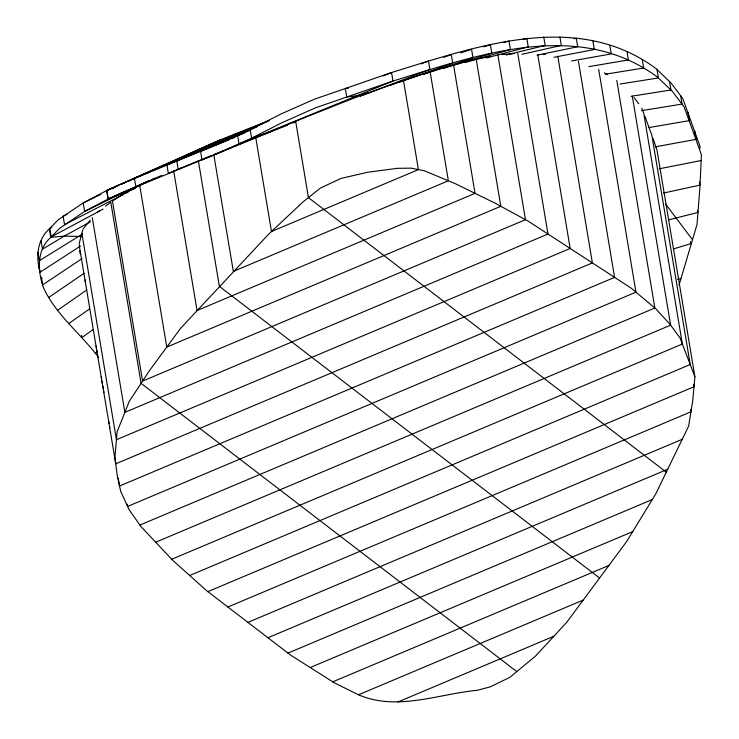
<?xml version="1.0" encoding="UTF-8"?>
<svg xmlns="http://www.w3.org/2000/svg" width="739" height="739" viewBox="0 0 739 739"><rect width="100%" height="100%" fill="white"/><g stroke="black" fill="none" stroke-linecap="round" stroke-linejoin="round"><path stroke-width="1.11" d="M97.603 356.18C79.904 332.827 55.471 314.417 43.25 287.185C37.689 270.705 36.479 249.911 50.797 237.348L59.693 228.259L84.375 211.603L108.023 199.087L120.475 193.313L219.557 152.603L251.593 138.147L282.178 122.609L315.562 107.802L392.982 81.031C476.932 55.176 578.351 18.299 657.507 77.161L672.398 91.442L684.185 107.007L701.431 154.802L699.888 187.604L697.034 224.462L679.049 285.06M699.87 148.594L700.009 146.304L682.762 98.509L670.975 82.944L656.084 68.662C576.928 9.801 475.51 46.677 391.559 72.533L314.14 99.303L280.755 114.111L250.17 129.648L218.134 144.096L119.053 184.815L106.601 190.588L82.953 203.105L58.27 219.76L49.374 228.85C37.31 239.621 35.527 257.403 40.257 272.118M694.909 376.751L692.702 400.935L688.656 426.043L655.835 493.772L626.57 541.641L566.739 622.293L535.775 655.844L509.836 677.349L490.391 686.808L477.431 690.263C438.412 693.958 396.797 711.435 358.507 694.789L334.434 682.882L290.658 655.16L206.828 590.858L172.409 560.033L141.057 526.685L129.094 509.679L120.716 491.38L117.131 475.001L114.951 457.275L117.095 431.927L129.242 401.342L149.795 370.156L180.575 328.347L268.571 234.254L302.851 202.07L320.421 188.066L341.002 178.422L367.597 172.279L397.342 168.316L411.346 168.169L424.491 170.82L455.353 183.688L495.13 203.197L528.551 221.377L631.143 288.127L655.669 308.69L669.654 323.876L680 337.843L694.909 376.751L656.934 149.823L652.934 138.295M79.202 243.648L81.586 234.124M82.805 229.968L81.853 233.062L116.439 439.714L570.175 248.47L537.761 54.732M83.128 228.933L90.167 220.259M97.566 212.084L99.331 210.763M105.492 206.153L110.776 202.209L141.094 383.356L516.783 671.594M93.114 329.585L81.909 337.501L81.549 335.377M95.331 353.344L97.197 352.023M68.81 323.525L89.511 308.976M57.66 310.214L86.842 289.928M48.876 297.355L84.098 273.291M82.057 258.585L42.696 284.848L41.458 277.411M119.7 196.315L112.467 201.045L142.59 381.084L525.466 219.705L497.91 55.074M80.569 245.995L39.952 272.285L38.53 263.786M120.605 195.724L147.486 181.203M82.611 233.93L39.315 260.738L37.892 252.23M90.435 221.792L64.33 236.083L42.465 249.209L41.051 240.711M51.804 227.326L49.762 228.416L51.185 236.914L103.072 209.165M67.212 214.042L63.111 216.139L64.533 224.638L122.933 194.745M126.009 193.175L128.059 192.122M100.744 194.375L83.193 202.957L84.615 211.456L121.778 193.285L144.909 182.875M112.097 188.824L114.166 187.808M269.532 120.466L220.222 139.865L106.878 190.45L108.3 198.948L149.481 180.63M225.201 138.415L267.924 121.251M121.408 184.307L125.612 182.422M127.718 181.471L220.222 139.865M151.587 179.697L154.747 178.284M271.361 131.422L202.024 159.91L200.602 151.412L229.441 139.588M161.869 175.365L135.81 186.634L134.387 178.136L193.812 152.437L256.96 126.979M471.205 60.238L436.306 69.854L403.466 80.302L418.413 169.6L271.472 231.529L255.749 137.602L307.322 116.54M117.279 186.08L106.601 190.588L108.023 199.087L135.228 188.454M139.911 525.05L654.856 308.006L616.779 80.449M155.661 542.223L670.615 325.169L632.288 96.135M171.697 559.266L682.365 344.023L643.734 113.169L641.785 108.18M189.683 575.496L690.226 364.521L651.844 135.145L644.898 116.309M207.853 591.634L694.004 386.737L693.625 384.465M227.88 607.005L690.947 411.826L690.568 409.554M247.916 622.367L682.226 439.308M267.943 637.739L667.723 469.228M287.97 653.1L652.315 499.536M310.204 667.539L632.713 531.6M332.781 681.829L608.927 565.437M358.507 694.789L583.228 600.068M397.988 701.958L553.862 636.261M249.182 130.738L237.625 135.523L239.048 144.022L392.982 81.031L391.559 72.533L383.19 75.923M231.575 138.71L234.78 137.389M308.375 116.088L355.108 97.65L403.466 80.302L390.645 85.207M244.147 133.14L166.912 164.871L168.335 173.369L182.08 167.55L178.182 169.462L176.76 160.963L206.975 145.916L263.749 123.311M183.143 167.125L211.714 155.458M213.83 154.599L224.407 150.276M226.522 149.417L231.815 147.255M233.93 146.396L240.277 143.8M287.526 125.094L269.31 132.309L251.593 138.147L250.17 129.648M292.884 122.97L295.027 122.12M360.383 96.227L429.895 69.484L428.472 60.986L420.99 63.85M254.696 138.008L246.272 141.214M238.9 143.994L242.059 142.803M443.723 57.356L451.289 54.64L452.711 63.138L398.672 82.565M423.669 74.094L430.126 71.775L448.37 180.778L233.33 271.416L213.793 154.673M460.702 52.922L471.556 49.282L472.978 57.781L424.14 74.159M442.596 68.496L444.786 67.757M677.497 279.518L680.758 278.464M483.786 46.834L490.382 44.774L491.804 53.273L443.455 68.339M233.607 134.6L242.992 131.699M673.349 248.941L690.863 243.658L690.512 241.533M668.453 219.899L697.847 212.49L697.496 210.366M503.444 42.603L508.977 41.014L510.4 49.513L465.007 62.575M522.418 39.509L526.833 38.345L528.256 46.843L486.29 57.965M370.027 92.403L356.346 95.858L346.711 97.003L345.289 88.504L348.494 88.126M506.15 54.972L545.16 45.458L543.738 36.959M472.203 60.007L490.308 56.487M521.9 54.307L561.326 45.449L559.903 36.95M663.511 193.045L699.972 185.129L699.445 181.942M574.037 38.724L576.291 38.262L577.713 46.76L537.216 55.157M659.299 168.788L701.089 160.539M553.908 57.3L594.341 49.531L592.918 41.033M655.373 146.812L696.129 139.357L694.706 130.858M571.561 61.004L611.236 53.901L609.814 45.402M648.472 127.635L689.385 120.633L687.963 112.134M588.835 66.63L628.409 59.961L626.986 51.462M641.443 110.684L682.06 104.079L680.637 95.58M605.306 74.233L643.669 68.025L642.246 59.526M620.03 84.024L658.403 77.955L656.98 69.457M631.106 96.301L670.975 89.982L669.552 81.484M501.79 54.594L514.316 53.578M81.964 236.554L64.33 236.083L50.797 237.348L49.374 228.85M543.183 54.316L545.437 54.603M604.382 72.81L607.236 74.574M666.301 472.175L308.44 197.618L295.702 121.482M599.569 578.037L219.372 286.344L198.329 160.603M665.673 204.149L692.203 239.353M634.09 97.613L638.736 103.7M41.458 277.134L41.827 278.686M598.655 69.281L635.956 292.164L127.607 506.427L127.228 504.164M578.434 61.3L614.589 277.365L119.542 486.022L118.203 478.05M557.788 56.182L592.382 262.918L115.755 463.815L79.572 247.602M517.734 53.3L547.978 234.023L124.863 412.362L92.283 217.654M476.175 59.102L500.811 206.292L166.783 347.081L139.662 185.018M453.534 64.82L475.038 193.341L197.045 310.519L173.628 170.589M85.05 279.896L85.428 282.178M96.098 345.954L96.476 348.226M96.864 350.508L97.243 352.78M97.622 355.062L98.001 357.334M101.243 376.696L101.622 378.978M102.01 381.25L102.388 383.532M102.767 385.804L103.155 388.086M103.534 390.368L103.913 392.64M108.679 421.11L109.058 423.392M109.437 425.664L109.825 427.946M115.349 460.97L115.727 463.251M79.886 250.78L80.209 253.957M79.295 244.637L79.479 246.614"/></g></svg>
